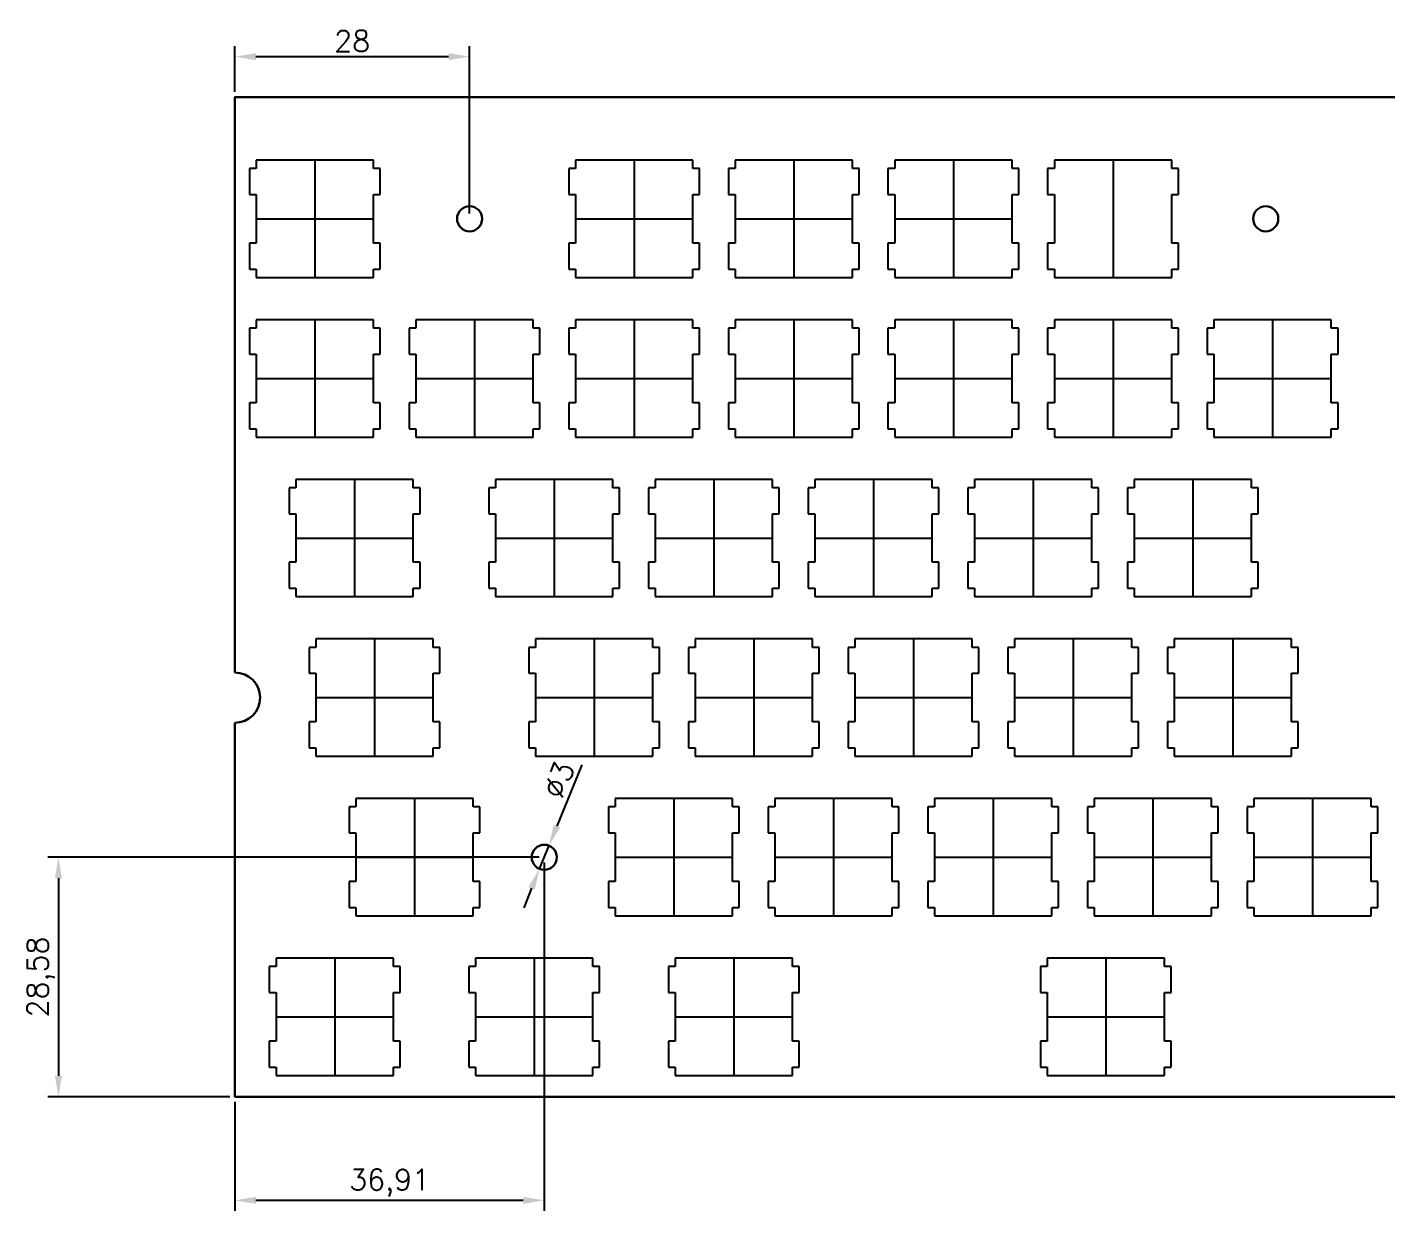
# Model space of a CAD drawing. Header units: millimetres. Extents: x 17 to 437, y 3 to 185.
# Drawn here: x 16.6 to 178.8, y 15.8 to 157.1 of the extents above; entities that cross this region are included whole.
import ezdxf

# ---------------------------------------------------------------- set-up
doc = ezdxf.new("R2010")
doc.units = ezdxf.units.MM
doc.layers.get('Defpoints').update_dxf_attribs({"lineweight": 30})
doc.layers.add('图层1', color=5, linetype='Continuous', lineweight=25, plot=False)
doc.styles.get("Standard").update_dxf_attribs({"font": 'txt', "bigfont": 'gbcbig.shx'})
doc.dimstyles.new('ISO-25', dxfattribs={"dimtxt": 2.5, "dimasz": 2.5, "dimexe": 1.25, "dimexo": 0.625, "dimtad": 1, "dimtxsty": 'Standard', "dimcen": 2.5, "dimadec": 0, "dimazin": 0, "dimtfac": 1, "dimtmove": 0, "dimatfit": 3, "dimfxl": 1, "dimarcsym": 0})

# ---------------------------------------------------------------- blocks, each defined once
blk = doc.blocks.new('*D3')
at = {"layer": 'Defpoints', "color": 0}
for p in [(209.87, 153.28), (204.87, 148.72), (209.87, 148.72), (78.28, 58), (20.31, 29.42), (41.37, 29.42)]:
    blk.add_point(p, dxfattribs=at)
at = {"layer": '图层1', "color": 0, "lineweight": -2}
for p, q in [((204.87, 149.35), (204.87, 154.53)), ((209.87, 149.35), (209.87, 154.53)), ((202.37, 153.28), (199.87, 153.28)), ((204.87, 153.28), (209.87, 153.28)), ((212.37, 153.28), (214.87, 153.28)), ((77.66, 58), (19.06, 58)), ((20.31, 55.5), (20.31, 31.92)), ((40.75, 29.42), (19.06, 29.42))]:
    blk.add_line(p, q, dxfattribs=at)
at = {"layer": '图层1', "color": 0}
for points in [[(202.37, 153.7), (202.37, 152.86), (204.87, 153.28)], [(212.37, 153.7), (212.37, 152.86), (209.87, 153.28)], [(19.89, 55.5), (20.73, 55.5), (20.31, 58)], [(19.89, 31.92), (20.73, 31.92), (20.31, 29.42)]]:
    blk.add_solid(points, dxfattribs=at)
at = {"layer": '图层1', "color": 0, "insert": (207.37, 155.16), "char_height": 2.5, "attachment_point": 5}
blk.add_mtext('5', dxfattribs=at)
at = {"layer": '图层1', "color": 0, "insert": (18.23, 43.71), "char_height": 2.5, "attachment_point": 5, "rotation": 90}
blk.add_mtext('28,58', dxfattribs=at)
blk = doc.blocks.new('*D2')
at = {"layer": 'Defpoints', "color": 0}
for p in [(78.28, 58), (41.37, 29.42), (41.37, 17.05)]:
    blk.add_point(p, dxfattribs=at)
at = {"layer": '图层1', "color": 0, "lineweight": -2}
for p, q in [((78.28, 57.37), (78.28, 15.8)), ((41.37, 28.8), (41.37, 15.8)), ((75.78, 17.05), (43.87, 17.05))]:
    blk.add_line(p, q, dxfattribs=at)
at = {"layer": '图层1', "color": 0}
for points in [[(43.87, 17.47), (43.87, 16.64), (41.37, 17.05)], [(75.78, 17.47), (75.78, 16.64), (78.28, 17.05)]]:
    blk.add_solid(points, dxfattribs=at)
at = {"layer": '图层1', "color": 0, "insert": (59.83, 19.14), "char_height": 2.5, "attachment_point": 5}
blk.add_mtext('36,91', dxfattribs=at)
blk = doc.blocks.new('*D8')
at = {"layer": 'Defpoints', "color": 0}
for p in [(78.85, 59.39), (77.71, 56.61)]:
    blk.add_point(p, dxfattribs=at)
at = {"layer": '图层1', "color": 0, "lineweight": -2}
for p, q in [((82.77, 69.03), (79.79, 61.7)), ((77.71, 56.61), (78.85, 59.39)), ((76.77, 54.29), (75.83, 51.98))]:
    blk.add_line(p, q, dxfattribs=at)
at = {"layer": '图层1', "color": 0}
for points in [[(79.4, 61.86), (80.17, 61.54), (78.85, 59.39)], [(76.39, 54.45), (77.16, 54.14), (77.71, 56.61)]]:
    blk.add_solid(points, dxfattribs=at)
at = {"layer": '图层1', "color": 0, "insert": (80.02, 67.23), "char_height": 2.5, "attachment_point": 5, "rotation": 67.8478}
blk.add_mtext('∅3', dxfattribs=at)
blk = doc.blocks.new('*D15')
at = {"layer": 'Defpoints', "color": 0}
for p in [(41.37, 153.54), (41.37, 148.72), (69.37, 134.2)]:
    blk.add_point(p, dxfattribs=at)
at = {"layer": '图层1', "color": 0, "lineweight": -2}
for p, q in [((41.37, 149.35), (41.37, 154.79)), ((69.37, 134.82), (69.37, 154.79)), ((66.87, 153.54), (43.87, 153.54))]:
    blk.add_line(p, q, dxfattribs=at)
at = {"layer": '图层1', "color": 0}
for points in [[(43.87, 153.96), (43.87, 153.13), (41.37, 153.54)], [(66.87, 153.96), (66.87, 153.13), (69.37, 153.54)]]:
    blk.add_solid(points, dxfattribs=at)
at = {"layer": '图层1', "color": 0, "insert": (55.37, 155.42), "char_height": 2.5, "attachment_point": 5}
blk.add_mtext('28', dxfattribs=at)

msp = doc.modelspace()

# ---------------------------------------------------------------- linework, layer by layer
at = {"layer": 'Defpoints'}
for points in [[(41.372, 80.048), (41.372, 148.722), (436.988, 148.722)], [(41.372, 29.422), (41.372, 74.048)], [(436.988, 74.047), (436.988, 29.422), (41.372, 29.422)]]:
    msp.add_lwpolyline(points, dxfattribs=at)
for centre in [(69.372, 134.197), (164.372, 134.197), (78.281, 57.997)]:
    msp.add_circle(centre, 1.5, dxfattribs=at)
msp.add_arc((41.372, 77.048), 3, 270, 90, dxfattribs=at)
at = {"layer": '图层1'}
for p, q in [((43.897, 141.197), (43.897, 140.197)), ((57.896, 141.197), (43.897, 141.197)), ((50.896, 141.197), (50.896, 127.198)), ((57.896, 140.197), (57.896, 141.197)), ((81.997, 141.197), (81.997, 140.197)), ((95.996, 141.197), (81.997, 141.197)), ((88.996, 141.197), (88.996, 127.198)), ((95.996, 140.197), (95.996, 141.197)), ((101.047, 141.197), (101.047, 140.197)), ((115.046, 141.197), (101.047, 141.197)), ((108.046, 141.197), (108.046, 127.198)), ((115.046, 140.197), (115.046, 141.197)), ((120.097, 141.197), (120.097, 140.197)), ((134.096, 141.197), (120.097, 141.197)), ((127.096, 141.197), (127.096, 127.198)), ((134.096, 140.197), (134.096, 141.197)), ((139.145, 141.197), (139.145, 140.197)), ((153.146, 141.197), (139.145, 141.197)), ((146.146, 141.197), (146.146, 127.198)), ((153.146, 140.197), (153.146, 141.197)), ((43.897, 140.197), (43.096, 140.197)), ((43.096, 140.197), (43.096, 137.097)), ((58.697, 140.197), (57.896, 140.197)), ((58.697, 137.097), (58.697, 140.197)), ((81.997, 140.197), (81.196, 140.197)), ((81.196, 140.197), (81.196, 137.097)), ((96.797, 140.197), (95.996, 140.197)), ((96.797, 137.097), (96.797, 140.197)), ((101.047, 140.197), (100.246, 140.197)), ((100.246, 140.197), (100.246, 137.097)), ((115.847, 140.197), (115.046, 140.197)), ((115.847, 137.097), (115.847, 140.197)), ((120.097, 140.197), (119.296, 140.197)), ((119.296, 140.197), (119.296, 137.097)), ((134.895, 140.197), (134.096, 140.197)), ((134.895, 137.097), (134.895, 140.197)), ((139.145, 140.197), (138.346, 140.197)), ((138.346, 140.197), (138.346, 137.097)), ((153.945, 140.197), (153.146, 140.197)), ((153.945, 137.097), (153.945, 140.197)), ((43.096, 137.097), (43.897, 137.097)), ((43.897, 137.097), (43.897, 131.297)), ((57.896, 131.297), (57.896, 137.097)), ((57.896, 137.097), (58.697, 137.097)), ((81.196, 137.097), (81.997, 137.097)), ((81.997, 137.097), (81.997, 131.297)), ((95.996, 131.297), (95.996, 137.097)), ((95.996, 137.097), (96.797, 137.097)), ((100.246, 137.097), (101.047, 137.097)), ((101.047, 137.097), (101.047, 131.297)), ((115.046, 131.297), (115.046, 137.097)), ((115.046, 137.097), (115.847, 137.097)), ((119.296, 137.097), (120.097, 137.097)), ((120.097, 137.097), (120.097, 131.297)), ((134.096, 131.297), (134.096, 137.097)), ((134.096, 137.097), (134.895, 137.097)), ((138.346, 137.097), (139.145, 137.097)), ((139.145, 137.097), (139.145, 131.297)), ((153.146, 131.297), (153.146, 137.097)), ((153.146, 137.097), (153.945, 137.097)), ((43.897, 134.197), (57.896, 134.197)), ((81.996, 134.197), (95.996, 134.197)), ((101.046, 134.197), (115.046, 134.197)), ((120.096, 134.197), (134.096, 134.197)), ((43.897, 131.297), (43.096, 131.297)), ((43.096, 131.297), (43.096, 128.197)), ((58.697, 131.297), (57.896, 131.297)), ((58.697, 128.197), (58.697, 131.297)), ((81.997, 131.297), (81.196, 131.297)), ((81.196, 131.297), (81.196, 128.197)), ((96.797, 131.297), (95.996, 131.297)), ((96.797, 128.197), (96.797, 131.297)), ((101.047, 131.297), (100.246, 131.297)), ((100.246, 131.297), (100.246, 128.197)), ((115.847, 131.297), (115.046, 131.297)), ((115.847, 128.197), (115.847, 131.297)), ((120.097, 131.297), (119.296, 131.297)), ((119.296, 131.297), (119.296, 128.197)), ((134.895, 131.297), (134.096, 131.297)), ((134.895, 128.197), (134.895, 131.297)), ((139.145, 131.297), (138.346, 131.297)), ((138.346, 131.297), (138.346, 128.197)), ((153.945, 131.297), (153.146, 131.297)), ((153.945, 128.197), (153.945, 131.297)), ((43.096, 128.197), (43.897, 128.197)), ((43.897, 128.197), (43.897, 127.198)), ((57.896, 127.198), (57.896, 128.197)), ((57.896, 128.197), (58.697, 128.197)), ((81.196, 128.197), (81.997, 128.197)), ((81.997, 128.197), (81.997, 127.198)), ((95.996, 127.198), (95.996, 128.197)), ((95.996, 128.197), (96.797, 128.197)), ((100.246, 128.197), (101.047, 128.197)), ((101.047, 128.197), (101.047, 127.198)), ((115.046, 127.198), (115.046, 128.197)), ((115.046, 128.197), (115.847, 128.197)), ((119.296, 128.197), (120.097, 128.197)), ((120.097, 128.197), (120.097, 127.198)), ((134.096, 127.198), (134.096, 128.197)), ((134.096, 128.197), (134.895, 128.197)), ((138.346, 128.197), (139.145, 128.197)), ((139.145, 128.197), (139.145, 127.198)), ((153.146, 127.198), (153.146, 128.197)), ((153.146, 128.197), (153.945, 128.197)), ((43.897, 127.198), (57.896, 127.198)), ((81.997, 127.198), (95.996, 127.198)), ((101.047, 127.198), (115.046, 127.198)), ((120.097, 127.198), (134.096, 127.198)), ((139.145, 127.198), (153.146, 127.198)), ((43.897, 122.147), (43.897, 121.147)), ((57.896, 122.147), (43.897, 122.147)), ((50.896, 122.147), (50.896, 108.148)), ((57.896, 121.147), (57.896, 122.147)), ((62.947, 122.147), (62.947, 121.147)), ((76.946, 122.147), (62.947, 122.147)), ((69.946, 122.147), (69.946, 108.148)), ((76.946, 121.147), (76.946, 122.147)), ((81.997, 122.147), (81.997, 121.147)), ((95.996, 122.147), (81.997, 122.147)), ((88.996, 122.147), (88.996, 108.148)), ((95.996, 121.147), (95.996, 122.147)), ((101.047, 122.147), (101.047, 121.147)), ((115.046, 122.147), (101.047, 122.147)), ((108.046, 122.147), (108.046, 108.148)), ((115.046, 121.147), (115.046, 122.147)), ((120.097, 122.147), (120.097, 121.147)), ((134.096, 122.147), (120.097, 122.147)), ((127.096, 122.147), (127.096, 108.148)), ((134.096, 121.147), (134.096, 122.147)), ((139.145, 122.147), (139.145, 121.147)), ((153.146, 122.147), (139.145, 122.147)), ((146.146, 122.147), (146.146, 108.148)), ((153.146, 121.147), (153.146, 122.147)), ((158.195, 122.147), (158.195, 121.147)), ((172.196, 122.147), (158.195, 122.147)), ((165.196, 122.147), (165.196, 108.148)), ((172.196, 121.147), (172.196, 122.147)), ((43.897, 121.147), (43.096, 121.147)), ((43.096, 121.147), (43.096, 118.047)), ((58.697, 121.147), (57.896, 121.147)), ((58.697, 118.047), (58.697, 121.147)), ((62.947, 121.147), (62.146, 121.147)), ((62.146, 121.147), (62.146, 118.047)), ((77.747, 121.147), (76.946, 121.147)), ((77.747, 118.047), (77.747, 121.147)), ((81.997, 121.147), (81.196, 121.147)), ((81.196, 121.147), (81.196, 118.047)), ((96.797, 121.147), (95.996, 121.147)), ((96.797, 118.047), (96.797, 121.147)), ((101.047, 121.147), (100.246, 121.147)), ((100.246, 121.147), (100.246, 118.047)), ((115.847, 121.147), (115.046, 121.147)), ((115.847, 118.047), (115.847, 121.147)), ((120.097, 121.147), (119.296, 121.147)), ((119.296, 121.147), (119.296, 118.047)), ((134.895, 121.147), (134.096, 121.147)), ((134.895, 118.047), (134.895, 121.147)), ((139.145, 121.147), (138.346, 121.147)), ((138.346, 121.147), (138.346, 118.047)), ((153.945, 121.147), (153.146, 121.147)), ((153.945, 118.047), (153.945, 121.147)), ((158.195, 121.147), (157.396, 121.147)), ((157.396, 121.147), (157.396, 118.047)), ((172.997, 121.147), (172.196, 121.147)), ((172.997, 118.047), (172.997, 121.147)), ((43.096, 118.047), (43.897, 118.047)), ((43.897, 118.047), (43.897, 112.247)), ((57.896, 112.247), (57.896, 118.047)), ((57.896, 118.047), (58.697, 118.047)), ((62.146, 118.047), (62.947, 118.047)), ((62.947, 118.047), (62.947, 112.247)), ((76.946, 112.247), (76.946, 118.047)), ((76.946, 118.047), (77.747, 118.047)), ((81.196, 118.047), (81.997, 118.047)), ((81.997, 118.047), (81.997, 112.247)), ((95.996, 112.247), (95.996, 118.047)), ((95.996, 118.047), (96.797, 118.047)), ((100.246, 118.047), (101.047, 118.047)), ((101.047, 118.047), (101.047, 112.247)), ((115.046, 112.247), (115.046, 118.047)), ((115.046, 118.047), (115.847, 118.047)), ((119.296, 118.047), (120.097, 118.047)), ((120.097, 118.047), (120.097, 112.247)), ((134.096, 112.247), (134.096, 118.047)), ((134.096, 118.047), (134.895, 118.047)), ((138.346, 118.047), (139.145, 118.047)), ((139.145, 118.047), (139.145, 112.247)), ((153.146, 112.247), (153.146, 118.047)), ((153.146, 118.047), (153.945, 118.047)), ((157.396, 118.047), (158.195, 118.047)), ((158.195, 118.047), (158.195, 112.247)), ((172.196, 112.247), (172.196, 118.047)), ((172.196, 118.047), (172.997, 118.047)), ((43.897, 115.147), (57.896, 115.147)), ((62.946, 115.147), (76.946, 115.147)), ((81.996, 115.147), (95.996, 115.147)), ((101.046, 115.147), (115.046, 115.147)), ((120.096, 115.147), (134.096, 115.147)), ((139.146, 115.147), (153.146, 115.147)), ((158.196, 115.147), (172.196, 115.147)), ((43.897, 112.247), (43.096, 112.247)), ((43.096, 112.247), (43.096, 109.147)), ((58.697, 112.247), (57.896, 112.247)), ((58.697, 109.147), (58.697, 112.247)), ((62.947, 112.247), (62.146, 112.247)), ((62.146, 112.247), (62.146, 109.147)), ((77.747, 112.247), (76.946, 112.247)), ((77.747, 109.147), (77.747, 112.247)), ((81.997, 112.247), (81.196, 112.247)), ((81.196, 112.247), (81.196, 109.147)), ((96.797, 112.247), (95.996, 112.247)), ((96.797, 109.147), (96.797, 112.247)), ((101.047, 112.247), (100.246, 112.247)), ((100.246, 112.247), (100.246, 109.147)), ((115.847, 112.247), (115.046, 112.247)), ((115.847, 109.147), (115.847, 112.247)), ((120.097, 112.247), (119.296, 112.247)), ((119.296, 112.247), (119.296, 109.147)), ((134.895, 112.247), (134.096, 112.247)), ((134.895, 109.147), (134.895, 112.247)), ((139.145, 112.247), (138.346, 112.247)), ((138.346, 112.247), (138.346, 109.147)), ((153.945, 112.247), (153.146, 112.247)), ((153.945, 109.147), (153.945, 112.247)), ((158.195, 112.247), (157.396, 112.247)), ((157.396, 112.247), (157.396, 109.147)), ((172.997, 112.247), (172.196, 112.247)), ((172.997, 109.147), (172.997, 112.247)), ((43.096, 109.147), (43.897, 109.147)), ((43.897, 109.147), (43.897, 108.148)), ((57.896, 108.148), (57.896, 109.147)), ((57.896, 109.147), (58.697, 109.147)), ((62.146, 109.147), (62.947, 109.147)), ((62.947, 109.147), (62.947, 108.148)), ((76.946, 108.148), (76.946, 109.147)), ((76.946, 109.147), (77.747, 109.147)), ((81.196, 109.147), (81.997, 109.147)), ((81.997, 109.147), (81.997, 108.148)), ((95.996, 108.148), (95.996, 109.147)), ((95.996, 109.147), (96.797, 109.147)), ((100.246, 109.147), (101.047, 109.147)), ((101.047, 109.147), (101.047, 108.148)), ((115.046, 108.148), (115.046, 109.147)), ((115.046, 109.147), (115.847, 109.147)), ((119.296, 109.147), (120.097, 109.147)), ((120.097, 109.147), (120.097, 108.148)), ((134.096, 108.148), (134.096, 109.147)), ((134.096, 109.147), (134.895, 109.147)), ((138.346, 109.147), (139.145, 109.147)), ((139.145, 109.147), (139.145, 108.148)), ((153.146, 108.148), (153.146, 109.147)), ((153.146, 109.147), (153.945, 109.147)), ((157.396, 109.147), (158.195, 109.147)), ((158.195, 109.147), (158.195, 108.148)), ((172.196, 108.148), (172.196, 109.147)), ((172.196, 109.147), (172.997, 109.147)), ((43.897, 108.148), (57.896, 108.148)), ((62.947, 108.148), (76.946, 108.148)), ((81.997, 108.148), (95.996, 108.148)), ((101.047, 108.148), (115.046, 108.148)), ((120.097, 108.148), (134.096, 108.148)), ((139.145, 108.148), (153.146, 108.148)), ((158.195, 108.148), (172.196, 108.148)), ((48.659, 103.097), (48.659, 102.097)), ((62.659, 103.097), (48.659, 103.097)), ((55.659, 103.097), (55.659, 89.098)), ((62.659, 102.097), (62.659, 103.097)), ((72.472, 103.097), (72.472, 102.097)), ((86.471, 103.097), (72.472, 103.097)), ((79.471, 103.097), (79.471, 89.098)), ((86.471, 102.097), (86.471, 103.097)), ((91.522, 103.097), (91.522, 102.097)), ((105.521, 103.097), (91.522, 103.097)), ((98.521, 103.097), (98.521, 89.098)), ((105.521, 102.097), (105.521, 103.097)), ((110.572, 103.097), (110.572, 102.097)), ((124.571, 103.097), (110.572, 103.097)), ((117.571, 103.097), (117.571, 89.098)), ((124.571, 102.097), (124.571, 103.097)), ((129.622, 103.097), (129.622, 102.097)), ((143.621, 103.097), (129.622, 103.097)), ((136.621, 103.097), (136.621, 89.098)), ((143.621, 102.097), (143.621, 103.097)), ((148.672, 103.097), (148.672, 102.097)), ((162.671, 103.097), (148.672, 103.097)), ((155.671, 103.097), (155.671, 89.098)), ((162.671, 102.097), (162.671, 103.097)), ((48.659, 102.097), (47.858, 102.097)), ((47.858, 102.097), (47.858, 98.997)), ((63.458, 102.097), (62.659, 102.097)), ((63.458, 98.997), (63.458, 102.097)), ((72.472, 102.097), (71.671, 102.097)), ((71.671, 102.097), (71.671, 98.997)), ((87.272, 102.097), (86.471, 102.097)), ((87.272, 98.997), (87.272, 102.097)), ((91.522, 102.097), (90.721, 102.097)), ((90.721, 102.097), (90.721, 98.997)), ((106.322, 102.097), (105.521, 102.097)), ((106.322, 98.997), (106.322, 102.097)), ((110.572, 102.097), (109.771, 102.097)), ((109.771, 102.097), (109.771, 98.997)), ((125.372, 102.097), (124.571, 102.097)), ((125.372, 98.997), (125.372, 102.097)), ((129.622, 102.097), (128.821, 102.097)), ((128.821, 102.097), (128.821, 98.997)), ((144.422, 102.097), (143.621, 102.097)), ((144.422, 98.997), (144.422, 102.097)), ((148.672, 102.097), (147.871, 102.097)), ((147.871, 102.097), (147.871, 98.997)), ((163.472, 102.097), (162.671, 102.097)), ((163.472, 98.997), (163.472, 102.097)), ((47.858, 98.997), (48.659, 98.997)), ((48.659, 98.997), (48.659, 93.197)), ((62.659, 93.197), (62.659, 98.997)), ((62.659, 98.997), (63.458, 98.997)), ((71.671, 98.997), (72.472, 98.997)), ((72.472, 98.997), (72.472, 93.197)), ((86.471, 93.197), (86.471, 98.997)), ((86.471, 98.997), (87.272, 98.997)), ((90.721, 98.997), (91.522, 98.997)), ((91.522, 98.997), (91.522, 93.197)), ((105.521, 93.197), (105.521, 98.997)), ((105.521, 98.997), (106.322, 98.997)), ((109.771, 98.997), (110.572, 98.997)), ((110.572, 98.997), (110.572, 93.197)), ((124.571, 93.197), (124.571, 98.997)), ((124.571, 98.997), (125.372, 98.997)), ((128.821, 98.997), (129.622, 98.997)), ((129.622, 98.997), (129.622, 93.197)), ((143.621, 93.197), (143.621, 98.997)), ((143.621, 98.997), (144.422, 98.997)), ((147.871, 98.997), (148.672, 98.997)), ((148.672, 98.997), (148.672, 93.197)), ((162.671, 93.197), (162.671, 98.997)), ((162.671, 98.997), (163.472, 98.997)), ((48.659, 96.097), (62.659, 96.097)), ((72.471, 96.097), (86.471, 96.097)), ((91.521, 96.097), (105.521, 96.097)), ((110.571, 96.097), (124.571, 96.097)), ((129.621, 96.097), (143.621, 96.097)), ((148.672, 96.097), (162.671, 96.097)), ((48.659, 93.197), (47.858, 93.197)), ((47.858, 93.197), (47.858, 90.097)), ((63.458, 93.197), (62.659, 93.197)), ((63.458, 90.097), (63.458, 93.197)), ((72.472, 93.197), (71.671, 93.197)), ((71.671, 93.197), (71.671, 90.097)), ((87.272, 93.197), (86.471, 93.197)), ((87.272, 90.097), (87.272, 93.197)), ((91.522, 93.197), (90.721, 93.197)), ((90.721, 93.197), (90.721, 90.097)), ((106.322, 93.197), (105.521, 93.197)), ((106.322, 90.097), (106.322, 93.197)), ((110.572, 93.197), (109.771, 93.197)), ((109.771, 93.197), (109.771, 90.097)), ((125.372, 93.197), (124.571, 93.197)), ((125.372, 90.097), (125.372, 93.197)), ((129.622, 93.197), (128.821, 93.197)), ((128.821, 93.197), (128.821, 90.097)), ((144.422, 93.197), (143.621, 93.197)), ((144.422, 90.097), (144.422, 93.197)), ((148.672, 93.197), (147.871, 93.197)), ((147.871, 93.197), (147.871, 90.097)), ((163.472, 93.197), (162.671, 93.197)), ((163.472, 90.097), (163.472, 93.197)), ((47.858, 90.097), (48.659, 90.097)), ((48.659, 90.097), (48.659, 89.098)), ((62.659, 89.098), (62.659, 90.097)), ((62.659, 90.097), (63.458, 90.097)), ((71.671, 90.097), (72.472, 90.097)), ((72.472, 90.097), (72.472, 89.098)), ((86.471, 89.098), (86.471, 90.097)), ((86.471, 90.097), (87.272, 90.097)), ((90.721, 90.097), (91.522, 90.097)), ((91.522, 90.097), (91.522, 89.098)), ((105.521, 89.098), (105.521, 90.097)), ((105.521, 90.097), (106.322, 90.097)), ((109.771, 90.097), (110.572, 90.097)), ((110.572, 90.097), (110.572, 89.098)), ((124.571, 89.098), (124.571, 90.097)), ((124.571, 90.097), (125.372, 90.097)), ((128.821, 90.097), (129.622, 90.097)), ((129.622, 90.097), (129.622, 89.098)), ((143.621, 89.098), (143.621, 90.097)), ((143.621, 90.097), (144.422, 90.097)), ((147.871, 90.097), (148.672, 90.097)), ((148.672, 90.097), (148.672, 89.098)), ((162.671, 89.098), (162.671, 90.097)), ((162.671, 90.097), (163.472, 90.097)), ((48.659, 89.098), (62.659, 89.098)), ((72.472, 89.098), (86.471, 89.098)), ((91.522, 89.098), (105.521, 89.098)), ((110.572, 89.098), (124.571, 89.098)), ((129.622, 89.098), (143.621, 89.098)), ((148.672, 89.098), (162.671, 89.098)), ((51.039, 83.047), (50.24, 83.047)), ((50.24, 83.047), (50.24, 79.949)), ((51.039, 84.047), (51.039, 83.047)), ((65.04, 84.047), (51.039, 84.047)), ((58.04, 84.048), (58.04, 70.049)), ((65.04, 83.047), (65.04, 84.047)), ((65.839, 83.047), (65.04, 83.047)), ((65.839, 79.949), (65.839, 83.047)), ((77.234, 83.047), (76.433, 83.047)), ((76.433, 83.047), (76.433, 79.949)), ((77.234, 84.047), (77.234, 83.047)), ((91.233, 84.047), (77.234, 84.047)), ((84.234, 84.048), (84.234, 70.049)), ((91.233, 83.047), (91.233, 84.047)), ((92.033, 83.047), (91.233, 83.047)), ((92.033, 79.949), (92.033, 83.047)), ((96.284, 83.047), (95.483, 83.047)), ((95.483, 83.047), (95.483, 79.949)), ((96.284, 84.047), (96.284, 83.047)), ((110.283, 84.047), (96.284, 84.047)), ((103.284, 84.048), (103.284, 70.049)), ((110.283, 83.047), (110.283, 84.047)), ((111.083, 83.047), (110.283, 83.047)), ((111.083, 79.949), (111.083, 83.047)), ((115.334, 83.047), (114.533, 83.047)), ((114.533, 83.047), (114.533, 79.949)), ((115.334, 84.047), (115.334, 83.047)), ((129.333, 84.047), (115.334, 84.047)), ((122.334, 84.047), (122.334, 70.048)), ((129.333, 83.047), (129.333, 84.047)), ((130.133, 83.047), (129.333, 83.047)), ((130.133, 79.949), (130.133, 83.047)), ((134.384, 83.047), (133.583, 83.047)), ((133.583, 83.047), (133.583, 79.949)), ((134.384, 84.047), (134.384, 83.047)), ((148.384, 84.047), (134.384, 84.047)), ((141.384, 84.047), (141.384, 70.048)), ((148.384, 83.047), (148.384, 84.047)), ((149.183, 83.047), (148.384, 83.047)), ((149.183, 79.949), (149.183, 83.047)), ((153.434, 83.047), (152.633, 83.047)), ((152.633, 83.047), (152.633, 79.949)), ((153.434, 84.047), (153.434, 83.047)), ((167.434, 84.047), (153.434, 84.047)), ((160.434, 84.047), (160.434, 70.048)), ((167.434, 83.047), (167.434, 84.047)), ((168.233, 83.047), (167.434, 83.047)), ((168.233, 79.949), (168.233, 83.047)), ((50.24, 79.949), (51.039, 79.949)), ((51.039, 79.949), (51.039, 74.147)), ((65.04, 74.147), (65.04, 79.949)), ((65.04, 79.949), (65.839, 79.949)), ((76.433, 79.949), (77.234, 79.949)), ((77.234, 79.949), (77.234, 74.147)), ((91.233, 74.147), (91.233, 79.949)), ((91.233, 79.949), (92.033, 79.949)), ((95.483, 79.949), (96.284, 79.949)), ((96.284, 79.949), (96.284, 74.147)), ((110.283, 74.147), (110.283, 79.949)), ((110.283, 79.949), (111.083, 79.949)), ((114.533, 79.949), (115.334, 79.949)), ((115.334, 79.949), (115.334, 74.147)), ((129.333, 74.147), (129.333, 79.949)), ((129.333, 79.949), (130.133, 79.949)), ((133.583, 79.949), (134.384, 79.949)), ((134.384, 79.949), (134.384, 74.147)), ((148.384, 74.147), (148.384, 79.949)), ((148.384, 79.949), (149.183, 79.949)), ((152.633, 79.949), (153.434, 79.949)), ((153.434, 79.949), (153.434, 74.147)), ((167.434, 74.147), (167.434, 79.949)), ((167.434, 79.949), (168.233, 79.949)), ((51.04, 77.048), (65.04, 77.048)), ((77.234, 77.048), (91.233, 77.048)), ((96.284, 77.048), (110.283, 77.048)), ((115.334, 77.047), (129.334, 77.047)), ((134.384, 77.047), (148.384, 77.047)), ((153.434, 77.047), (167.434, 77.047)), ((51.039, 74.147), (50.24, 74.147)), ((50.24, 74.147), (50.24, 71.047)), ((65.839, 74.147), (65.04, 74.147)), ((65.839, 71.047), (65.839, 74.147)), ((77.234, 74.147), (76.433, 74.147)), ((76.433, 74.147), (76.433, 71.047)), ((92.033, 74.147), (91.233, 74.147)), ((92.033, 71.047), (92.033, 74.147)), ((96.284, 74.147), (95.483, 74.147)), ((95.483, 74.147), (95.483, 71.047)), ((111.083, 74.147), (110.283, 74.147)), ((111.083, 71.047), (111.083, 74.147)), ((115.334, 74.147), (114.533, 74.147)), ((114.533, 74.147), (114.533, 71.047)), ((130.133, 74.147), (129.333, 74.147)), ((130.133, 71.047), (130.133, 74.147)), ((134.384, 74.147), (133.583, 74.147)), ((133.583, 74.147), (133.583, 71.047)), ((149.183, 74.147), (148.384, 74.147)), ((149.183, 71.047), (149.183, 74.147)), ((153.434, 74.147), (152.633, 74.147)), ((152.633, 74.147), (152.633, 71.047)), ((168.233, 74.147), (167.434, 74.147)), ((168.233, 71.047), (168.233, 74.147)), ((50.24, 71.047), (51.039, 71.047)), ((51.039, 71.047), (51.039, 70.048)), ((51.039, 70.048), (65.04, 70.048)), ((65.04, 70.048), (65.04, 71.047)), ((65.04, 71.047), (65.839, 71.047)), ((76.433, 71.047), (77.234, 71.047)), ((77.234, 71.047), (77.234, 70.048)), ((77.234, 70.048), (91.233, 70.048)), ((91.233, 70.048), (91.233, 71.047)), ((91.233, 71.047), (92.033, 71.047)), ((95.483, 71.047), (96.284, 71.047)), ((96.284, 71.047), (96.284, 70.048)), ((96.284, 70.048), (110.283, 70.048)), ((110.283, 70.048), (110.283, 71.047)), ((110.283, 71.047), (111.083, 71.047)), ((114.533, 71.047), (115.334, 71.047)), ((115.334, 71.047), (115.334, 70.048)), ((115.334, 70.048), (129.333, 70.048)), ((129.333, 70.048), (129.333, 71.047)), ((129.333, 71.047), (130.133, 71.047)), ((133.583, 71.047), (134.384, 71.047)), ((134.384, 71.047), (134.384, 70.048)), ((134.384, 70.048), (148.384, 70.048)), ((148.384, 70.048), (148.384, 71.047)), ((148.384, 71.047), (149.183, 71.047)), ((152.633, 71.047), (153.434, 71.047)), ((153.434, 71.047), (153.434, 70.048)), ((153.434, 70.048), (167.434, 70.048)), ((167.434, 70.048), (167.434, 71.047)), ((167.434, 71.047), (168.233, 71.047)), ((55.802, 64.998), (55.802, 63.997)), ((69.802, 64.998), (55.802, 64.998)), ((62.803, 64.997), (62.803, 50.998)), ((69.802, 63.997), (69.802, 64.998)), ((86.759, 64.997), (86.759, 63.997)), ((100.758, 64.997), (86.759, 64.997)), ((93.759, 64.998), (93.759, 50.999)), ((100.758, 63.997), (100.758, 64.997)), ((105.809, 64.997), (105.809, 63.997)), ((119.808, 64.997), (105.809, 64.997)), ((112.809, 64.998), (112.809, 50.999)), ((119.808, 63.997), (119.808, 64.997)), ((124.859, 64.997), (124.859, 63.997)), ((138.858, 64.997), (124.859, 64.997)), ((131.859, 64.998), (131.859, 50.999)), ((138.858, 63.997), (138.858, 64.997)), ((143.909, 64.997), (143.909, 63.997)), ((157.909, 64.997), (143.909, 64.997)), ((150.909, 64.998), (150.909, 50.999)), ((157.909, 63.997), (157.909, 64.997)), ((162.959, 64.997), (162.959, 63.997)), ((176.959, 64.997), (162.959, 64.997)), ((169.959, 64.997), (169.959, 50.998)), ((176.959, 63.997), (176.959, 64.997)), ((55.802, 63.997), (55.002, 63.997)), ((55.002, 63.997), (55.002, 60.898)), ((70.602, 63.997), (69.802, 63.997)), ((70.602, 60.898), (70.602, 63.997)), ((86.759, 63.997), (85.958, 63.997)), ((85.958, 63.997), (85.958, 60.899)), ((101.558, 63.997), (100.758, 63.997)), ((101.558, 60.899), (101.558, 63.997)), ((105.809, 63.997), (105.008, 63.997)), ((105.008, 63.997), (105.008, 60.899)), ((120.608, 63.997), (119.808, 63.997)), ((120.608, 60.899), (120.608, 63.997)), ((124.859, 63.997), (124.058, 63.997)), ((124.058, 63.997), (124.058, 60.899)), ((139.658, 63.997), (138.858, 63.997)), ((139.658, 60.899), (139.658, 63.997)), ((143.909, 63.997), (143.108, 63.997)), ((143.108, 63.997), (143.108, 60.899)), ((158.708, 63.997), (157.909, 63.997)), ((158.708, 60.899), (158.708, 63.997)), ((162.959, 63.997), (162.158, 63.997)), ((162.158, 63.997), (162.158, 60.899)), ((177.758, 63.997), (176.959, 63.997)), ((177.758, 60.899), (177.758, 63.997)), ((55.002, 60.898), (55.802, 60.898)), ((55.802, 60.898), (55.802, 55.097)), ((69.802, 55.097), (69.802, 60.898)), ((69.802, 60.898), (70.602, 60.898)), ((85.958, 60.899), (86.759, 60.899)), ((86.759, 60.899), (86.759, 55.097)), ((100.758, 55.097), (100.758, 60.899)), ((100.758, 60.899), (101.558, 60.899)), ((105.008, 60.899), (105.809, 60.899)), ((105.809, 60.899), (105.809, 55.097)), ((119.808, 55.097), (119.808, 60.899)), ((119.808, 60.899), (120.608, 60.899)), ((124.058, 60.899), (124.859, 60.899)), ((124.859, 60.899), (124.859, 55.097)), ((138.858, 55.097), (138.858, 60.899)), ((138.858, 60.899), (139.658, 60.899)), ((143.108, 60.899), (143.909, 60.899)), ((143.909, 60.899), (143.909, 55.097)), ((157.909, 55.097), (157.909, 60.899)), ((157.909, 60.899), (158.708, 60.899)), ((162.158, 60.899), (162.959, 60.899)), ((162.959, 60.899), (162.959, 55.097)), ((176.959, 55.097), (176.959, 60.899)), ((176.959, 60.899), (177.758, 60.899)), ((55.803, 57.997), (69.802, 57.997)), ((86.759, 57.998), (100.758, 57.998)), ((105.809, 57.998), (119.808, 57.998)), ((124.859, 57.998), (138.858, 57.998)), ((143.909, 57.998), (157.909, 57.998)), ((162.959, 57.997), (176.959, 57.998)), ((55.802, 55.097), (55.002, 55.097)), ((55.002, 55.097), (55.002, 51.997)), ((70.602, 55.097), (69.802, 55.097)), ((70.602, 51.997), (70.602, 55.097)), ((86.759, 55.097), (85.958, 55.097)), ((85.958, 55.097), (85.958, 51.997)), ((101.558, 55.097), (100.758, 55.097)), ((101.558, 51.997), (101.558, 55.097)), ((105.809, 55.097), (105.008, 55.097)), ((105.008, 55.097), (105.008, 51.997)), ((120.608, 55.097), (119.808, 55.097)), ((120.608, 51.997), (120.608, 55.097)), ((124.859, 55.097), (124.058, 55.097)), ((124.058, 55.097), (124.058, 51.997)), ((139.658, 55.097), (138.858, 55.097)), ((139.658, 51.997), (139.658, 55.097)), ((143.909, 55.097), (143.108, 55.097)), ((143.108, 55.097), (143.108, 51.997)), ((158.708, 55.097), (157.909, 55.097)), ((158.708, 51.997), (158.708, 55.097)), ((162.959, 55.097), (162.158, 55.097)), ((162.158, 55.097), (162.158, 51.997)), ((177.758, 55.097), (176.959, 55.097)), ((177.758, 51.997), (177.758, 55.097)), ((55.002, 51.997), (55.802, 51.997)), ((55.802, 51.997), (55.802, 50.997)), ((69.802, 50.997), (69.802, 51.997)), ((69.802, 51.997), (70.602, 51.997)), ((85.958, 51.997), (86.759, 51.997)), ((86.759, 51.997), (86.759, 50.998)), ((100.758, 50.998), (100.758, 51.997)), ((100.758, 51.997), (101.558, 51.997)), ((105.008, 51.997), (105.809, 51.997)), ((105.809, 51.997), (105.809, 50.998)), ((119.808, 50.998), (119.808, 51.997)), ((119.808, 51.997), (120.608, 51.997)), ((124.058, 51.997), (124.859, 51.997)), ((124.859, 51.997), (124.859, 50.998)), ((138.858, 50.998), (138.858, 51.997)), ((138.858, 51.997), (139.658, 51.997)), ((143.108, 51.997), (143.909, 51.997)), ((143.909, 51.997), (143.909, 50.998)), ((157.909, 50.998), (157.909, 51.997)), ((157.909, 51.997), (158.708, 51.997)), ((162.158, 51.997), (162.959, 51.997)), ((162.959, 51.997), (162.959, 50.998)), ((176.959, 50.998), (176.959, 51.997)), ((176.959, 51.997), (177.758, 51.997)), ((55.802, 50.997), (69.802, 50.997)), ((86.759, 50.998), (100.758, 50.998)), ((105.809, 50.998), (119.808, 50.998)), ((124.859, 50.998), (138.858, 50.998)), ((143.909, 50.998), (157.909, 50.998)), ((162.959, 50.998), (176.959, 50.998)), ((46.278, 45.949), (46.278, 44.948)), ((60.277, 45.949), (46.278, 45.949)), ((53.278, 45.948), (53.278, 31.949)), ((60.277, 44.948), (60.277, 45.949)), ((70.089, 45.949), (70.089, 44.948)), ((84.09, 45.949), (70.089, 45.949)), ((77.09, 45.948), (77.09, 31.949)), ((84.09, 44.948), (84.09, 45.949)), ((93.903, 45.949), (93.903, 44.948)), ((107.902, 45.949), (93.903, 45.949)), ((100.902, 45.948), (100.902, 31.949)), ((107.902, 44.948), (107.902, 45.949)), ((138.283, 45.948), (138.283, 44.948)), ((152.283, 45.948), (138.283, 45.948)), ((145.283, 45.948), (145.283, 31.949)), ((152.283, 44.948), (152.283, 45.948)), ((46.278, 44.948), (45.477, 44.948)), ((45.477, 44.948), (45.477, 41.849)), ((61.078, 44.948), (60.277, 44.948)), ((61.078, 41.849), (61.078, 44.948)), ((70.089, 44.948), (69.29, 44.948)), ((69.29, 44.948), (69.29, 41.849)), ((84.889, 44.948), (84.09, 44.948)), ((84.889, 41.849), (84.889, 44.948)), ((93.903, 44.948), (93.102, 44.948)), ((93.102, 44.948), (93.102, 41.849)), ((108.703, 44.948), (107.902, 44.948)), ((108.703, 41.849), (108.703, 44.948)), ((138.283, 44.948), (137.482, 44.948)), ((137.482, 44.948), (137.482, 41.85)), ((153.082, 44.948), (152.283, 44.948)), ((153.082, 41.85), (153.082, 44.948)), ((45.477, 41.849), (46.278, 41.849)), ((46.278, 41.849), (46.278, 36.047)), ((60.277, 36.047), (60.277, 41.849)), ((60.277, 41.849), (61.078, 41.849)), ((69.29, 41.849), (70.089, 41.849)), ((70.089, 41.849), (70.089, 36.047)), ((84.09, 36.047), (84.09, 41.849)), ((84.09, 41.849), (84.889, 41.849)), ((93.102, 41.849), (93.903, 41.849)), ((93.903, 41.849), (93.903, 36.047)), ((107.902, 36.047), (107.902, 41.849)), ((107.902, 41.849), (108.703, 41.849)), ((137.482, 41.85), (138.283, 41.85)), ((138.283, 41.85), (138.283, 36.048)), ((152.283, 36.048), (152.283, 41.85)), ((152.283, 41.85), (153.082, 41.85)), ((46.278, 38.948), (60.277, 38.948)), ((70.09, 38.948), (84.09, 38.948)), ((93.903, 38.948), (107.902, 38.948)), ((138.284, 38.948), (152.283, 38.948)), ((46.278, 36.047), (45.477, 36.047)), ((45.477, 36.047), (45.477, 32.948)), ((61.078, 36.047), (60.277, 36.047)), ((61.078, 32.948), (61.078, 36.047)), ((70.089, 36.047), (69.29, 36.047)), ((69.29, 36.047), (69.29, 32.948)), ((84.889, 36.047), (84.09, 36.047)), ((84.889, 32.948), (84.889, 36.047)), ((93.903, 36.047), (93.102, 36.047)), ((93.102, 36.047), (93.102, 32.948)), ((108.703, 36.047), (107.902, 36.047)), ((108.703, 32.948), (108.703, 36.047)), ((138.283, 36.048), (137.482, 36.048)), ((137.482, 36.048), (137.482, 32.948)), ((153.082, 36.048), (152.283, 36.048)), ((153.082, 32.948), (153.082, 36.048)), ((45.477, 32.948), (46.278, 32.948)), ((46.278, 32.948), (46.278, 31.948)), ((60.277, 31.948), (60.277, 32.948)), ((60.277, 32.948), (61.078, 32.948)), ((69.29, 32.948), (70.089, 32.948)), ((70.089, 32.948), (70.089, 31.948)), ((84.09, 31.948), (84.09, 32.948)), ((84.09, 32.948), (84.889, 32.948)), ((93.102, 32.948), (93.903, 32.948)), ((93.903, 32.948), (93.903, 31.948)), ((107.902, 31.948), (107.902, 32.948)), ((107.902, 32.948), (108.703, 32.948)), ((137.482, 32.948), (138.283, 32.948)), ((138.283, 32.948), (138.283, 31.949)), ((152.283, 31.949), (152.283, 32.948)), ((152.283, 32.948), (153.082, 32.948)), ((46.278, 31.948), (60.277, 31.948)), ((70.089, 31.948), (84.09, 31.948)), ((93.903, 31.948), (107.902, 31.948)), ((138.283, 31.949), (152.283, 31.949))]:
    msp.add_line(p, q, dxfattribs=at)

# ---------------------------------------------------------------- dimensions: what is measured, and where the dimension line sits
for base, p1, p2, picture, middle in [((209.874, 153.281), (204.874, 148.722), (209.874, 148.722), '*D3', (207.374, 155.156)), ((41.372, 153.545), (69.372, 134.197), (41.372, 148.722), '*D15', (55.372, 155.42)), ((41.372, 17.055), (78.281, 57.997), (41.372, 29.422), '*D2', (59.826, 19.138))]:
    dim = msp.add_linear_dim(base=base, p1=p1, p2=p2, dimstyle='ISO-25', dxfattribs=at)
    dim.commit()
    dim.dimension.update_dxf_attribs({"geometry": picture, "text_midpoint": middle})
dim = msp.add_linear_dim(base=(20.3088, 29.4218), p1=(78.2806, 57.9974), p2=(41.372, 29.4218), angle=90, dimstyle='ISO-25', dxfattribs=at)
dim.commit()
dim.dimension.update_dxf_attribs({"geometry": '*D3', "text_midpoint": (18.2255, 43.7096)})
dim = msp.add_diameter_dim_2p(p1=(77.715, 56.608), p2=(78.846, 59.387), dimstyle='ISO-25', dxfattribs=at)
dim.commit()
dim.dimension.update_dxf_attribs({"geometry": '*D8', "text_midpoint": (81.753, 66.526)})

doc.saveas('drawing.dxf')
